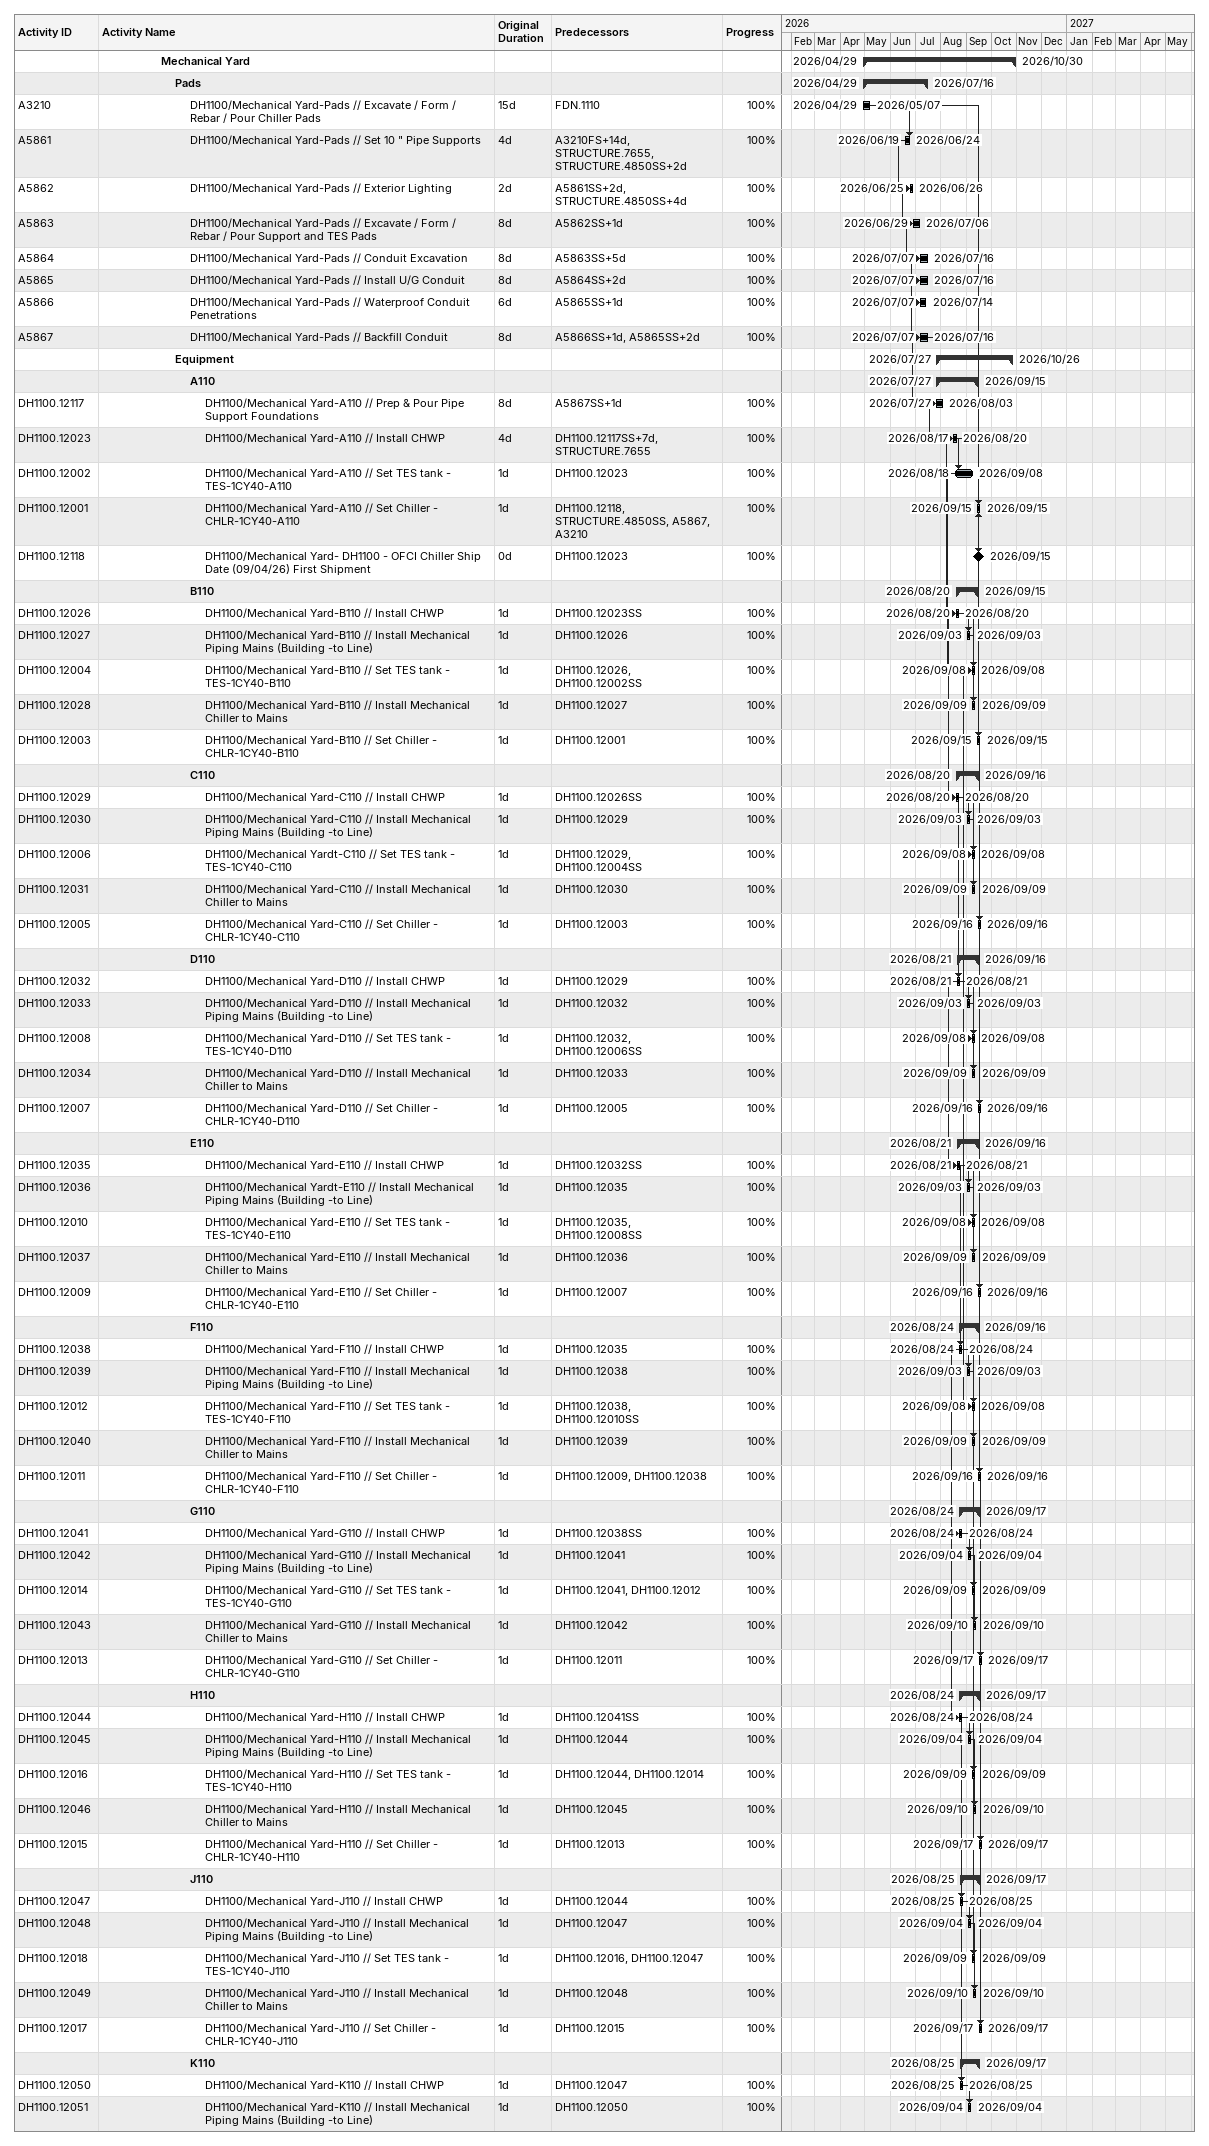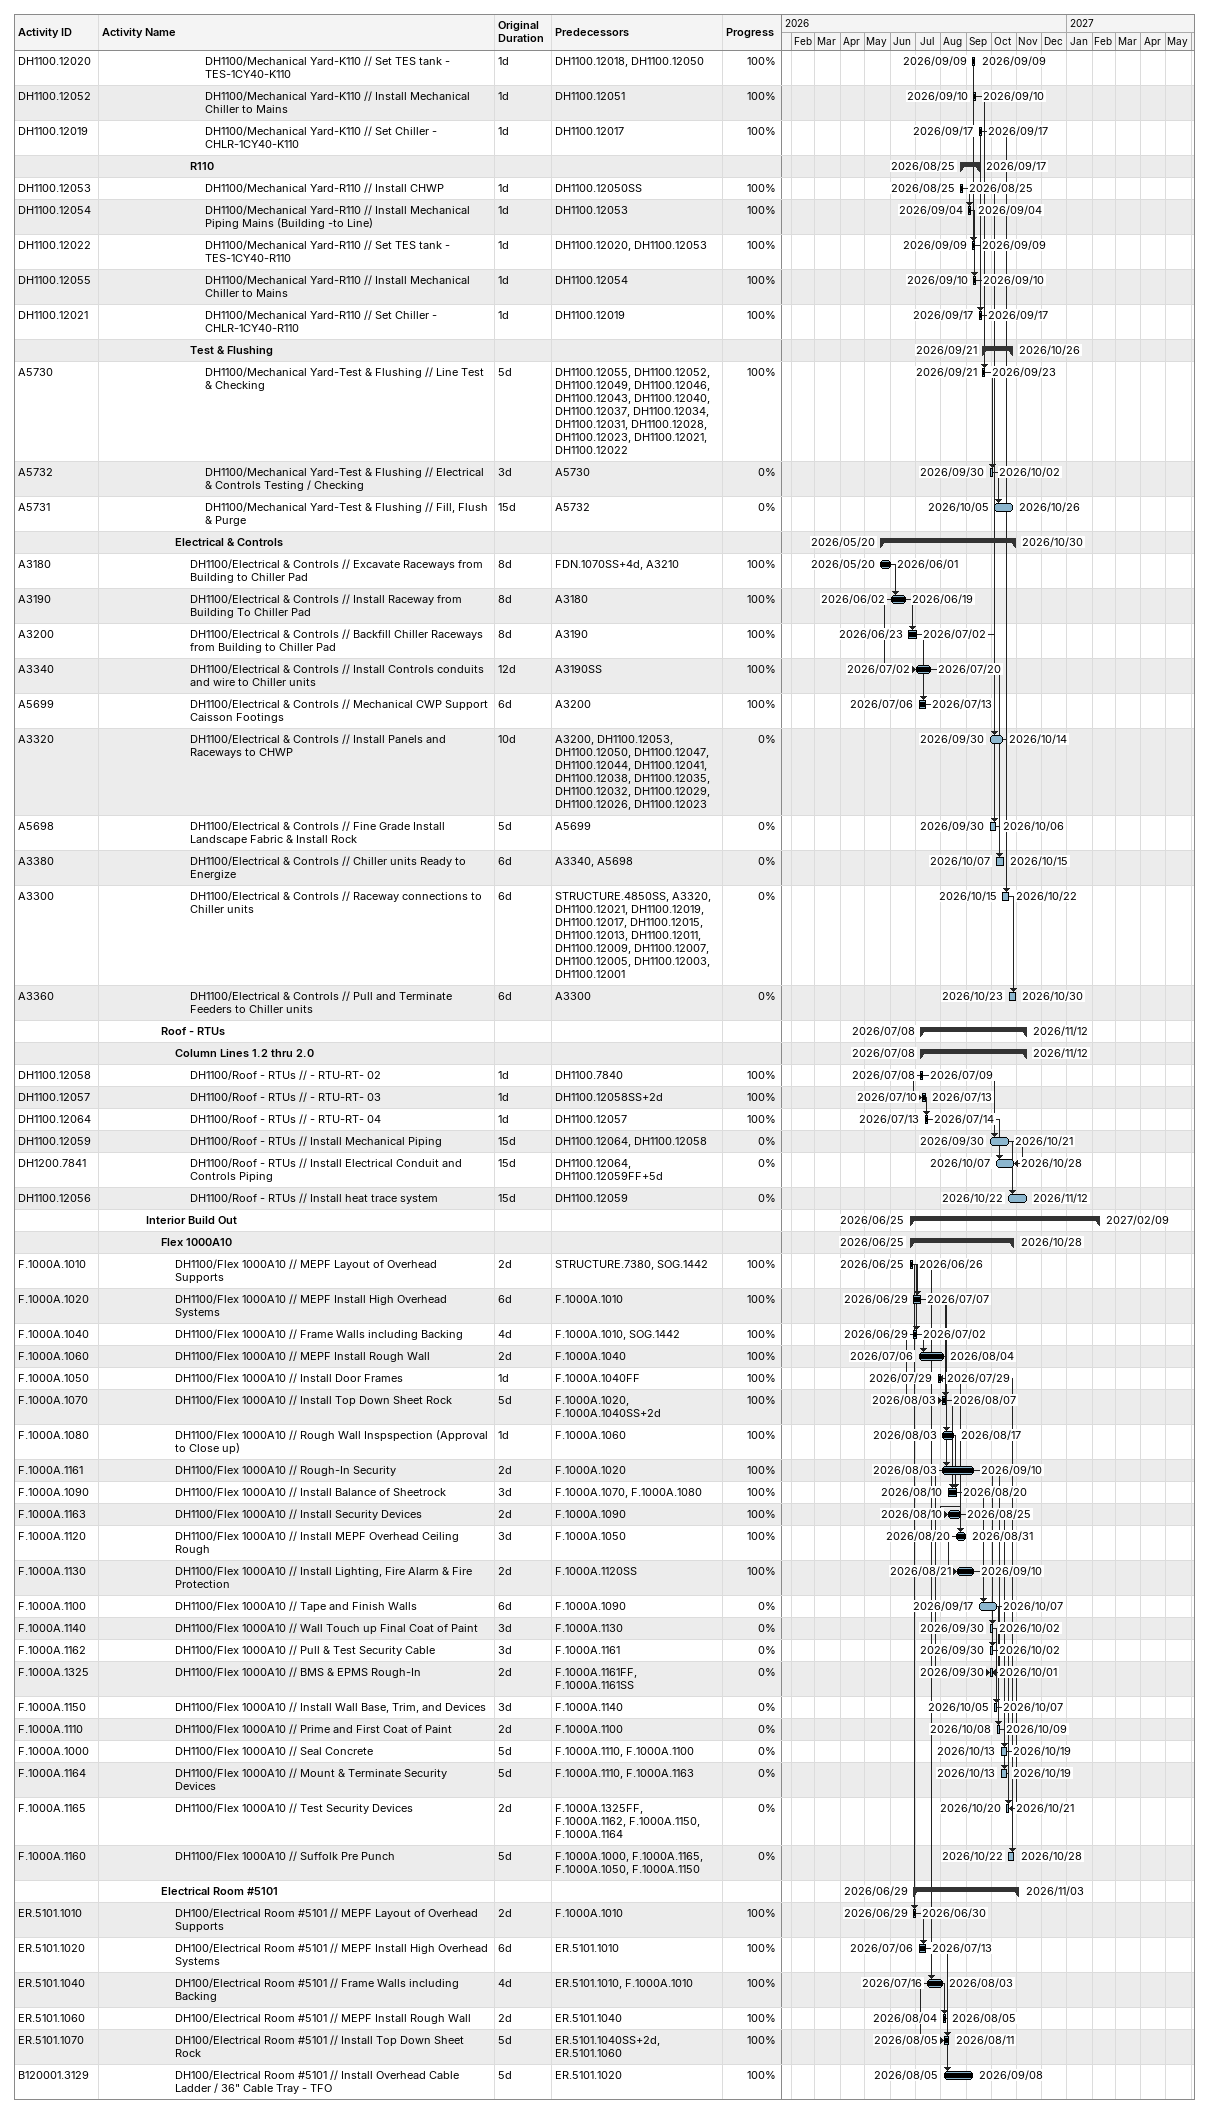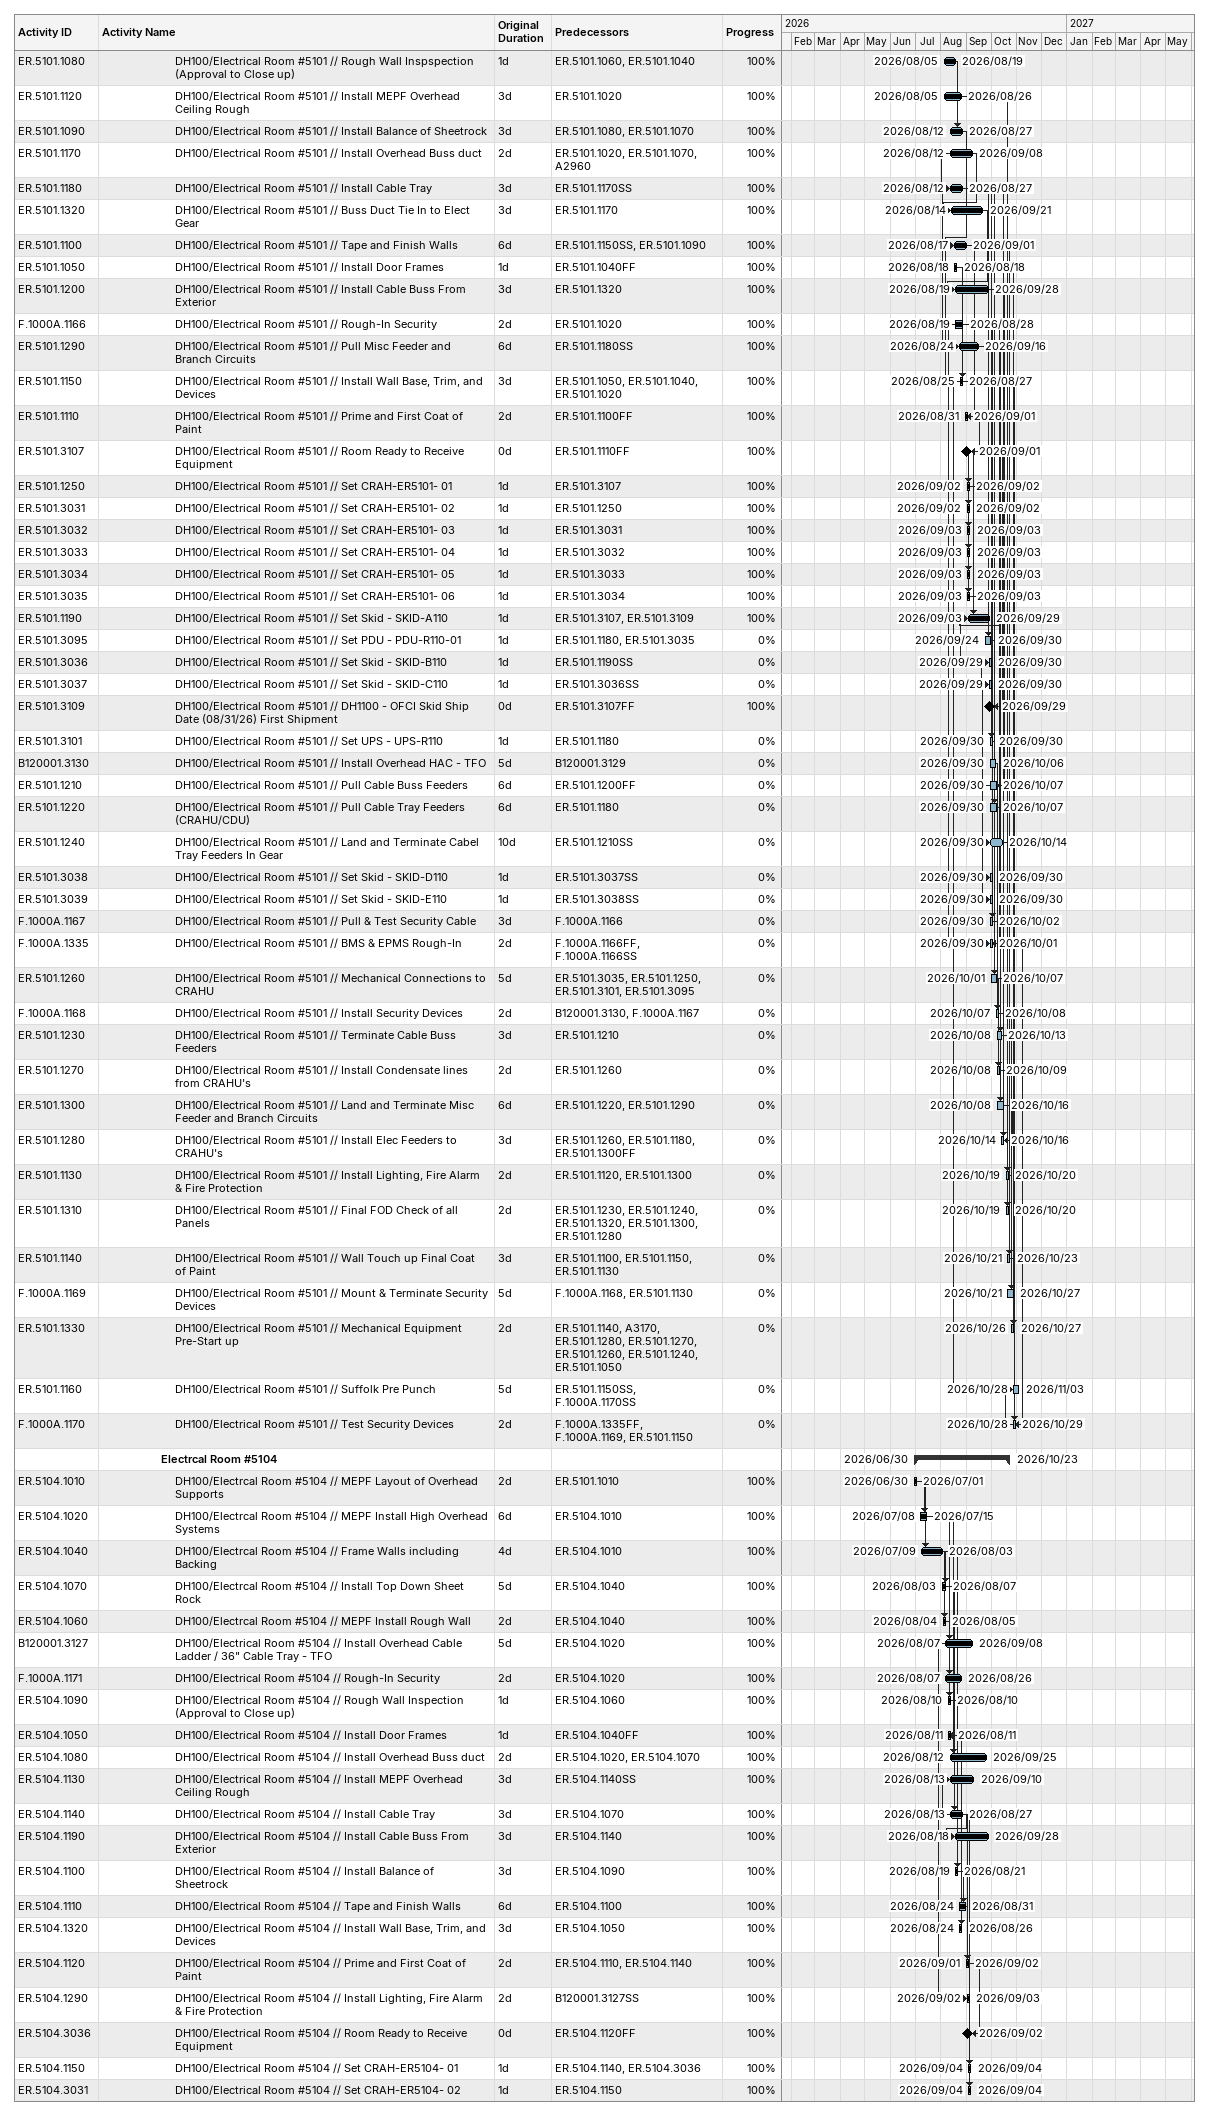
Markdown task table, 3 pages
| ID | Level | Task | Original duration | Start | Finish | Predecessors | % complete |
|---|---|---|---|---|---|---|---|
|  | 5 | **Mechanical Yard** |  | 2026-04-29 | 2026-10-30 |  |  |
|  | 6 | **Pads** |  | 2026-04-29 | 2026-07-16 |  |  |
| A3210 | 7 | DH1100/Mechanical Yard-Pads // Excavate / Form / Rebar / Pour Chiller Pads | 15d | 2026-04-29 | 2026-05-07 | FDN.1110 | 100 |
| A5861 | 7 | DH1100/Mechanical Yard-Pads // Set 10 " Pipe Supports | 4d | 2026-06-19 | 2026-06-24 | A3210FS+14d, STRUCTURE.7655, STRUCTURE.4850SS+2d | 100 |
| A5862 | 7 | DH1100/Mechanical Yard-Pads // Exterior Lighting | 2d | 2026-06-25 | 2026-06-26 | A5861SS+2d, STRUCTURE.4850SS+4d | 100 |
| A5863 | 7 | DH1100/Mechanical Yard-Pads // Excavate / Form / Rebar / Pour Support and TES Pads | 8d | 2026-06-29 | 2026-07-06 | A5862SS+1d | 100 |
| A5864 | 7 | DH1100/Mechanical Yard-Pads // Conduit Excavation | 8d | 2026-07-07 | 2026-07-16 | A5863SS+5d | 100 |
| A5865 | 7 | DH1100/Mechanical Yard-Pads // Install U/G Conduit | 8d | 2026-07-07 | 2026-07-16 | A5864SS+2d | 100 |
| A5866 | 7 | DH1100/Mechanical Yard-Pads // Waterproof Conduit Penetrations | 6d | 2026-07-07 | 2026-07-14 | A5865SS+1d | 100 |
| A5867 | 7 | DH1100/Mechanical Yard-Pads // Backfill Conduit | 8d | 2026-07-07 | 2026-07-16 | A5866SS+1d, A5865SS+2d | 100 |
|  | 6 | **Equipment** |  | 2026-07-27 | 2026-10-26 |  |  |
|  | 7 | **A110** |  | 2026-07-27 | 2026-09-15 |  |  |
| DH1100.12117 | 8 | DH1100/Mechanical Yard-A110 // Prep & Pour Pipe Support Foundations | 8d | 2026-07-27 | 2026-08-03 | A5867SS+1d | 100 |
| DH1100.12023 | 8 | DH1100/Mechanical Yard-A110 // Install CHWP | 4d | 2026-08-17 | 2026-08-20 | DH1100.12117SS+7d, STRUCTURE.7655 | 100 |
| DH1100.12002 | 8 | DH1100/Mechanical Yard-A110 // Set TES tank - TES-1CY40-A110 | 1d | 2026-08-18 | 2026-09-08 | DH1100.12023 | 100 |
| DH1100.12001 | 8 | DH1100/Mechanical Yard-A110 // Set Chiller - CHLR-1CY40-A110 | 1d | 2026-09-15 | 2026-09-15 | DH1100.12118, STRUCTURE.4850SS, A5867, A3210 | 100 |
| DH1100.12118 | 8 | DH1100/Mechanical Yard- DH1100 - OFCI Chiller Ship Date (09/04/26) First Shipment | 0d | 2026-09-15 | 2026-09-15 | DH1100.12023 | 100 |
|  | 7 | **B110** |  | 2026-08-20 | 2026-09-15 |  |  |
| DH1100.12026 | 8 | DH1100/Mechanical Yard-B110 // Install CHWP | 1d | 2026-08-20 | 2026-08-20 | DH1100.12023SS | 100 |
| DH1100.12027 | 8 | DH1100/Mechanical Yard-B110 // Install Mechanical Piping Mains (Building -to Line) | 1d | 2026-09-03 | 2026-09-03 | DH1100.12026 | 100 |
| DH1100.12004 | 8 | DH1100/Mechanical Yard-B110 // Set TES tank - TES-1CY40-B110 | 1d | 2026-09-08 | 2026-09-08 | DH1100.12026, DH1100.12002SS | 100 |
| DH1100.12028 | 8 | DH1100/Mechanical Yard-B110 // Install Mechanical Chiller to Mains | 1d | 2026-09-09 | 2026-09-09 | DH1100.12027 | 100 |
| DH1100.12003 | 8 | DH1100/Mechanical Yard-B110 // Set Chiller - CHLR-1CY40-B110 | 1d | 2026-09-15 | 2026-09-15 | DH1100.12001 | 100 |
|  | 7 | **C110** |  | 2026-08-20 | 2026-09-16 |  |  |
| DH1100.12029 | 8 | DH1100/Mechanical Yard-C110 // Install CHWP | 1d | 2026-08-20 | 2026-08-20 | DH1100.12026SS | 100 |
| DH1100.12030 | 8 | DH1100/Mechanical Yard-C110 // Install Mechanical Piping Mains (Building -to Line) | 1d | 2026-09-03 | 2026-09-03 | DH1100.12029 | 100 |
| DH1100.12006 | 8 | DH1100/Mechanical Yardt-C110 // Set TES tank - TES-1CY40-C110 | 1d | 2026-09-08 | 2026-09-08 | DH1100.12029, DH1100.12004SS | 100 |
| DH1100.12031 | 8 | DH1100/Mechanical Yard-C110 // Install Mechanical Chiller to Mains | 1d | 2026-09-09 | 2026-09-09 | DH1100.12030 | 100 |
| DH1100.12005 | 8 | DH1100/Mechanical Yard-C110 // Set Chiller - CHLR-1CY40-C110 | 1d | 2026-09-16 | 2026-09-16 | DH1100.12003 | 100 |
|  | 7 | **D110** |  | 2026-08-21 | 2026-09-16 |  |  |
| DH1100.12032 | 8 | DH1100/Mechanical Yard-D110 // Install CHWP | 1d | 2026-08-21 | 2026-08-21 | DH1100.12029 | 100 |
| DH1100.12033 | 8 | DH1100/Mechanical Yard-D110 // Install Mechanical Piping Mains (Building -to Line) | 1d | 2026-09-03 | 2026-09-03 | DH1100.12032 | 100 |
| DH1100.12008 | 8 | DH1100/Mechanical Yard-D110 // Set TES tank - TES-1CY40-D110 | 1d | 2026-09-08 | 2026-09-08 | DH1100.12032, DH1100.12006SS | 100 |
| DH1100.12034 | 8 | DH1100/Mechanical Yard-D110 // Install Mechanical Chiller to Mains | 1d | 2026-09-09 | 2026-09-09 | DH1100.12033 | 100 |
| DH1100.12007 | 8 | DH1100/Mechanical Yard-D110 // Set Chiller - CHLR-1CY40-D110 | 1d | 2026-09-16 | 2026-09-16 | DH1100.12005 | 100 |
|  | 7 | **E110** |  | 2026-08-21 | 2026-09-16 |  |  |
| DH1100.12035 | 8 | DH1100/Mechanical Yard-E110 // Install CHWP | 1d | 2026-08-21 | 2026-08-21 | DH1100.12032SS | 100 |
| DH1100.12036 | 8 | DH1100/Mechanical Yardt-E110 // Install Mechanical Piping Mains (Building -to Line) | 1d | 2026-09-03 | 2026-09-03 | DH1100.12035 | 100 |
| DH1100.12010 | 8 | DH1100/Mechanical Yard-E110 // Set TES tank - TES-1CY40-E110 | 1d | 2026-09-08 | 2026-09-08 | DH1100.12035, DH1100.12008SS | 100 |
| DH1100.12037 | 8 | DH1100/Mechanical Yard-E110 // Install Mechanical Chiller to Mains | 1d | 2026-09-09 | 2026-09-09 | DH1100.12036 | 100 |
| DH1100.12009 | 8 | DH1100/Mechanical Yard-E110 // Set Chiller - CHLR-1CY40-E110 | 1d | 2026-09-16 | 2026-09-16 | DH1100.12007 | 100 |
|  | 7 | **F110** |  | 2026-08-24 | 2026-09-16 |  |  |
| DH1100.12038 | 8 | DH1100/Mechanical Yard-F110 // Install CHWP | 1d | 2026-08-24 | 2026-08-24 | DH1100.12035 | 100 |
| DH1100.12039 | 8 | DH1100/Mechanical Yard-F110 // Install Mechanical Piping Mains (Building -to Line) | 1d | 2026-09-03 | 2026-09-03 | DH1100.12038 | 100 |
| DH1100.12012 | 8 | DH1100/Mechanical Yard-F110 // Set TES tank - TES-1CY40-F110 | 1d | 2026-09-08 | 2026-09-08 | DH1100.12038, DH1100.12010SS | 100 |
| DH1100.12040 | 8 | DH1100/Mechanical Yard-F110 // Install Mechanical Chiller to Mains | 1d | 2026-09-09 | 2026-09-09 | DH1100.12039 | 100 |
| DH1100.12011 | 8 | DH1100/Mechanical Yard-F110 // Set Chiller - CHLR-1CY40-F110 | 1d | 2026-09-16 | 2026-09-16 | DH1100.12009, DH1100.12038 | 100 |
|  | 7 | **G110** |  | 2026-08-24 | 2026-09-17 |  |  |
| DH1100.12041 | 8 | DH1100/Mechanical Yard-G110 // Install CHWP | 1d | 2026-08-24 | 2026-08-24 | DH1100.12038SS | 100 |
| DH1100.12042 | 8 | DH1100/Mechanical Yard-G110 // Install Mechanical Piping Mains (Building -to Line) | 1d | 2026-09-04 | 2026-09-04 | DH1100.12041 | 100 |
| DH1100.12014 | 8 | DH1100/Mechanical Yard-G110 // Set TES tank - TES-1CY40-G110 | 1d | 2026-09-09 | 2026-09-09 | DH1100.12041, DH1100.12012 | 100 |
| DH1100.12043 | 8 | DH1100/Mechanical Yard-G110 // Install Mechanical Chiller to Mains | 1d | 2026-09-10 | 2026-09-10 | DH1100.12042 | 100 |
| DH1100.12013 | 8 | DH1100/Mechanical Yard-G110 // Set Chiller - CHLR-1CY40-G110 | 1d | 2026-09-17 | 2026-09-17 | DH1100.12011 | 100 |
|  | 7 | **H110** |  | 2026-08-24 | 2026-09-17 |  |  |
| DH1100.12044 | 8 | DH1100/Mechanical Yard-H110 // Install CHWP | 1d | 2026-08-24 | 2026-08-24 | DH1100.12041SS | 100 |
| DH1100.12045 | 8 | DH1100/Mechanical Yard-H110 // Install Mechanical Piping Mains (Building -to Line) | 1d | 2026-09-04 | 2026-09-04 | DH1100.12044 | 100 |
| DH1100.12016 | 8 | DH1100/Mechanical Yard-H110 // Set TES tank - TES-1CY40-H110 | 1d | 2026-09-09 | 2026-09-09 | DH1100.12044, DH1100.12014 | 100 |
| DH1100.12046 | 8 | DH1100/Mechanical Yard-H110 // Install Mechanical Chiller to Mains | 1d | 2026-09-10 | 2026-09-10 | DH1100.12045 | 100 |
| DH1100.12015 | 8 | DH1100/Mechanical Yard-H110 // Set Chiller - CHLR-1CY40-H110 | 1d | 2026-09-17 | 2026-09-17 | DH1100.12013 | 100 |
|  | 7 | **J110** |  | 2026-08-25 | 2026-09-17 |  |  |
| DH1100.12047 | 8 | DH1100/Mechanical Yard-J110 // Install CHWP | 1d | 2026-08-25 | 2026-08-25 | DH1100.12044 | 100 |
| DH1100.12048 | 8 | DH1100/Mechanical Yard-J110 // Install Mechanical Piping Mains (Building -to Line) | 1d | 2026-09-04 | 2026-09-04 | DH1100.12047 | 100 |
| DH1100.12018 | 8 | DH1100/Mechanical Yard-J110 // Set TES tank - TES-1CY40-J110 | 1d | 2026-09-09 | 2026-09-09 | DH1100.12016, DH1100.12047 | 100 |
| DH1100.12049 | 8 | DH1100/Mechanical Yard-J110 // Install Mechanical Chiller to Mains | 1d | 2026-09-10 | 2026-09-10 | DH1100.12048 | 100 |
| DH1100.12017 | 8 | DH1100/Mechanical Yard-J110 // Set Chiller - CHLR-1CY40-J110 | 1d | 2026-09-17 | 2026-09-17 | DH1100.12015 | 100 |
|  | 7 | **K110** |  | 2026-08-25 | 2026-09-17 |  |  |
| DH1100.12050 | 8 | DH1100/Mechanical Yard-K110 // Install CHWP | 1d | 2026-08-25 | 2026-08-25 | DH1100.12047 | 100 |
| DH1100.12051 | 8 | DH1100/Mechanical Yard-K110 // Install Mechanical Piping Mains (Building -to Line) | 1d | 2026-09-04 | 2026-09-04 | DH1100.12050 | 100 |
| DH1100.12020 | 8 | DH1100/Mechanical Yard-K110 // Set TES tank - TES-1CY40-K110 | 1d | 2026-09-09 | 2026-09-09 | DH1100.12018, DH1100.12050 | 100 |
| DH1100.12052 | 8 | DH1100/Mechanical Yard-K110 // Install Mechanical Chiller to Mains | 1d | 2026-09-10 | 2026-09-10 | DH1100.12051 | 100 |
| DH1100.12019 | 8 | DH1100/Mechanical Yard-K110 // Set Chiller - CHLR-1CY40-K110 | 1d | 2026-09-17 | 2026-09-17 | DH1100.12017 | 100 |
|  | 7 | **R110** |  | 2026-08-25 | 2026-09-17 |  |  |
| DH1100.12053 | 8 | DH1100/Mechanical Yard-R110 // Install CHWP | 1d | 2026-08-25 | 2026-08-25 | DH1100.12050SS | 100 |
| DH1100.12054 | 8 | DH1100/Mechanical Yard-R110 // Install Mechanical Piping Mains (Building -to Line) | 1d | 2026-09-04 | 2026-09-04 | DH1100.12053 | 100 |
| DH1100.12022 | 8 | DH1100/Mechanical Yard-R110 // Set TES tank - TES-1CY40-R110 | 1d | 2026-09-09 | 2026-09-09 | DH1100.12020, DH1100.12053 | 100 |
| DH1100.12055 | 8 | DH1100/Mechanical Yard-R110 // Install Mechanical Chiller to Mains | 1d | 2026-09-10 | 2026-09-10 | DH1100.12054 | 100 |
| DH1100.12021 | 8 | DH1100/Mechanical Yard-R110 // Set Chiller - CHLR-1CY40-R110 | 1d | 2026-09-17 | 2026-09-17 | DH1100.12019 | 100 |
|  | 7 | **Test & Flushing** |  | 2026-09-21 | 2026-10-26 |  |  |
| A5730 | 8 | DH1100/Mechanical Yard-Test & Flushing // Line Test & Checking | 5d | 2026-09-21 | 2026-09-23 | DH1100.12055, DH1100.12052, DH1100.12049, DH1100.12046, DH1100.12043, DH1100.12040, DH1100.12037, DH1100.12034, DH1100.12031, DH1100.12028, DH1100.12023, DH1100.12021, DH1100.12022 | 100 |
| A5732 | 8 | DH1100/Mechanical Yard-Test & Flushing // Electrical & Controls Testing / Checking | 3d | 2026-09-30 | 2026-10-02 | A5730 | 0 |
| A5731 | 8 | DH1100/Mechanical Yard-Test & Flushing // Fill, Flush & Purge | 15d | 2026-10-05 | 2026-10-26 | A5732 | 0 |
|  | 6 | **Electrical & Controls** |  | 2026-05-20 | 2026-10-30 |  |  |
| A3180 | 7 | DH1100/Electrical & Controls // Excavate Raceways from Building to Chiller Pad | 8d | 2026-05-20 | 2026-06-01 | FDN.1070SS+4d, A3210 | 100 |
| A3190 | 7 | DH1100/Electrical & Controls // Install Raceway from Building To Chiller Pad | 8d | 2026-06-02 | 2026-06-19 | A3180 | 100 |
| A3200 | 7 | DH1100/Electrical & Controls // Backfill Chiller Raceways from Building to Chiller Pad | 8d | 2026-06-23 | 2026-07-02 | A3190 | 100 |
| A3340 | 7 | DH1100/Electrical & Controls // Install Controls conduits and wire to Chiller units | 12d | 2026-07-02 | 2026-07-20 | A3190SS | 100 |
| A5699 | 7 | DH1100/Electrical & Controls // Mechanical CWP Support Caisson Footings | 6d | 2026-07-06 | 2026-07-13 | A3200 | 100 |
| A3320 | 7 | DH1100/Electrical & Controls // Install Panels and Raceways to CHWP | 10d | 2026-09-30 | 2026-10-14 | A3200, DH1100.12053, DH1100.12050, DH1100.12047, DH1100.12044, DH1100.12041, DH1100.12038, DH1100.12035, DH1100.12032, DH1100.12029, DH1100.12026, DH1100.12023 | 0 |
| A5698 | 7 | DH1100/Electrical & Controls // Fine Grade Install Landscape Fabric & Install Rock | 5d | 2026-09-30 | 2026-10-06 | A5699 | 0 |
| A3380 | 7 | DH1100/Electrical & Controls // Chiller units Ready to Energize | 6d | 2026-10-07 | 2026-10-15 | A3340, A5698 | 0 |
| A3300 | 7 | DH1100/Electrical & Controls // Raceway connections to Chiller units | 6d | 2026-10-15 | 2026-10-22 | STRUCTURE.4850SS, A3320, DH1100.12021, DH1100.12019, DH1100.12017, DH1100.12015, DH1100.12013, DH1100.12011, DH1100.12009, DH1100.12007, DH1100.12005, DH1100.12003, DH1100.12001 | 0 |
| A3360 | 7 | DH1100/Electrical & Controls // Pull and Terminate Feeders to Chiller units | 6d | 2026-10-23 | 2026-10-30 | A3300 | 0 |
|  | 5 | **Roof - RTUs** |  | 2026-07-08 | 2026-11-12 |  |  |
|  | 6 | **Column Lines 1.2 thru 2.0** |  | 2026-07-08 | 2026-11-12 |  |  |
| DH1100.12058 | 7 | DH1100/Roof - RTUs // - RTU-RT- 02 | 1d | 2026-07-08 | 2026-07-09 | DH1100.7840 | 100 |
| DH1100.12057 | 7 | DH1100/Roof - RTUs // - RTU-RT- 03 | 1d | 2026-07-10 | 2026-07-13 | DH1100.12058SS+2d | 100 |
| DH1100.12064 | 7 | DH1100/Roof - RTUs // - RTU-RT- 04 | 1d | 2026-07-13 | 2026-07-14 | DH1100.12057 | 100 |
| DH1100.12059 | 7 | DH1100/Roof - RTUs // Install Mechanical Piping | 15d | 2026-09-30 | 2026-10-21 | DH1100.12064, DH1100.12058 | 0 |
| DH1200.7841 | 7 | DH1100/Roof - RTUs // Install Electrical Conduit and Controls Piping | 15d | 2026-10-07 | 2026-10-28 | DH1100.12064, DH1100.12059FF+5d | 0 |
| DH1100.12056 | 7 | DH1100/Roof - RTUs // Install heat trace system | 15d | 2026-10-22 | 2026-11-12 | DH1100.12059 | 0 |
|  | 4 | **Interior Build Out** |  | 2026-06-25 | 2027-02-09 |  |  |
|  | 5 | **Flex 1000A10** |  | 2026-06-25 | 2026-10-28 |  |  |
| F.1000A.1010 | 6 | DH1100/Flex 1000A10 // MEPF Layout of Overhead Supports | 2d | 2026-06-25 | 2026-06-26 | STRUCTURE.7380, SOG.1442 | 100 |
| F.1000A.1020 | 6 | DH1100/Flex 1000A10 // MEPF Install High Overhead Systems | 6d | 2026-06-29 | 2026-07-07 | F.1000A.1010 | 100 |
| F.1000A.1040 | 6 | DH1100/Flex 1000A10 // Frame Walls including Backing | 4d | 2026-06-29 | 2026-07-02 | F.1000A.1010, SOG.1442 | 100 |
| F.1000A.1060 | 6 | DH1100/Flex 1000A10 // MEPF Install Rough Wall | 2d | 2026-07-06 | 2026-08-04 | F.1000A.1040 | 100 |
| F.1000A.1050 | 6 | DH1100/Flex 1000A10 // Install Door Frames | 1d | 2026-07-29 | 2026-07-29 | F.1000A.1040FF | 100 |
| F.1000A.1070 | 6 | DH1100/Flex 1000A10 // Install Top Down Sheet Rock | 5d | 2026-08-03 | 2026-08-07 | F.1000A.1020, F.1000A.1040SS+2d | 100 |
| F.1000A.1080 | 6 | DH1100/Flex 1000A10 // Rough Wall Inspspection (Approval to Close up) | 1d | 2026-08-03 | 2026-08-17 | F.1000A.1060 | 100 |
| F.1000A.1161 | 6 | DH1100/Flex 1000A10 // Rough-In Security | 2d | 2026-08-03 | 2026-09-10 | F.1000A.1020 | 100 |
| F.1000A.1090 | 6 | DH1100/Flex 1000A10 // Install Balance of Sheetrock | 3d | 2026-08-10 | 2026-08-20 | F.1000A.1070, F.1000A.1080 | 100 |
| F.1000A.1163 | 6 | DH1100/Flex 1000A10 // Install Security Devices | 2d | 2026-08-10 | 2026-08-25 | F.1000A.1090 | 100 |
| F.1000A.1120 | 6 | DH1100/Flex 1000A10 // Install MEPF Overhead Ceiling Rough | 3d | 2026-08-20 | 2026-08-31 | F.1000A.1050 | 100 |
| F.1000A.1130 | 6 | DH1100/Flex 1000A10 // Install Lighting, Fire Alarm & Fire Protection | 2d | 2026-08-21 | 2026-09-10 | F.1000A.1120SS | 100 |
| F.1000A.1100 | 6 | DH1100/Flex 1000A10 // Tape and Finish Walls | 6d | 2026-09-17 | 2026-10-07 | F.1000A.1090 | 0 |
| F.1000A.1140 | 6 | DH1100/Flex 1000A10 // Wall Touch up Final Coat of Paint | 3d | 2026-09-30 | 2026-10-02 | F.1000A.1130 | 0 |
| F.1000A.1162 | 6 | DH1100/Flex 1000A10 // Pull & Test Security Cable | 3d | 2026-09-30 | 2026-10-02 | F.1000A.1161 | 0 |
| F.1000A.1325 | 6 | DH1100/Flex 1000A10 // BMS & EPMS Rough-In | 2d | 2026-09-30 | 2026-10-01 | F.1000A.1161FF, F.1000A.1161SS | 0 |
| F.1000A.1150 | 6 | DH1100/Flex 1000A10 // Install Wall Base, Trim, and Devices | 3d | 2026-10-05 | 2026-10-07 | F.1000A.1140 | 0 |
| F.1000A.1110 | 6 | DH1100/Flex 1000A10 // Prime and First Coat of Paint | 2d | 2026-10-08 | 2026-10-09 | F.1000A.1100 | 0 |
| F.1000A.1000 | 6 | DH1100/Flex 1000A10 // Seal Concrete | 5d | 2026-10-13 | 2026-10-19 | F.1000A.1110, F.1000A.1100 | 0 |
| F.1000A.1164 | 6 | DH1100/Flex 1000A10 // Mount & Terminate Security Devices | 5d | 2026-10-13 | 2026-10-19 | F.1000A.1110, F.1000A.1163 | 0 |
| F.1000A.1165 | 6 | DH1100/Flex 1000A10 // Test Security Devices | 2d | 2026-10-20 | 2026-10-21 | F.1000A.1325FF, F.1000A.1162, F.1000A.1150, F.1000A.1164 | 0 |
| F.1000A.1160 | 6 | DH1100/Flex 1000A10 // Suffolk Pre Punch | 5d | 2026-10-22 | 2026-10-28 | F.1000A.1000, F.1000A.1165, F.1000A.1050, F.1000A.1150 | 0 |
|  | 5 | **Electrical Room #5101** |  | 2026-06-29 | 2026-11-03 |  |  |
| ER.5101.1010 | 6 | DH100/Electrical Room #5101 // MEPF Layout of Overhead Supports | 2d | 2026-06-29 | 2026-06-30 | F.1000A.1010 | 100 |
| ER.5101.1020 | 6 | DH100/Electrical Room #5101 // MEPF Install High Overhead Systems | 6d | 2026-07-06 | 2026-07-13 | ER.5101.1010 | 100 |
| ER.5101.1040 | 6 | DH100/Electrical Room #5101 // Frame Walls including Backing | 4d | 2026-07-16 | 2026-08-03 | ER.5101.1010, F.1000A.1010 | 100 |
| ER.5101.1060 | 6 | DH100/Electrical Room #5101 // MEPF Install Rough Wall | 2d | 2026-08-04 | 2026-08-05 | ER.5101.1040 | 100 |
| ER.5101.1070 | 6 | DH100/Electrical Room #5101 // Install Top Down Sheet Rock | 5d | 2026-08-05 | 2026-08-11 | ER.5101.1040SS+2d, ER.5101.1060 | 100 |
| B120001.3129 | 6 | DH100/Electrical Room #5101 // Install Overhead Cable Ladder / 36" Cable Tray - TFO | 5d | 2026-08-05 | 2026-09-08 | ER.5101.1020 | 100 |
| ER.5101.1080 | 6 | DH100/Electrical Room #5101 // Rough Wall Inspspection (Approval to Close up) | 1d | 2026-08-05 | 2026-08-19 | ER.5101.1060, ER.5101.1040 | 100 |
| ER.5101.1120 | 6 | DH100/Electrical Room #5101 // Install MEPF Overhead Ceiling Rough | 3d | 2026-08-05 | 2026-08-26 | ER.5101.1020 | 100 |
| ER.5101.1090 | 6 | DH100/Electrical Room #5101 // Install Balance of Sheetrock | 3d | 2026-08-12 | 2026-08-27 | ER.5101.1080, ER.5101.1070 | 100 |
| ER.5101.1170 | 6 | DH100/Electrical Room #5101 // Install Overhead Buss duct | 2d | 2026-08-12 | 2026-09-08 | ER.5101.1020, ER.5101.1070, A2960 | 100 |
| ER.5101.1180 | 6 | DH100/Electrical Room #5101 // Install Cable Tray | 3d | 2026-08-12 | 2026-08-27 | ER.5101.1170SS | 100 |
| ER.5101.1320 | 6 | DH100/Electrical Room #5101 // Buss Duct Tie In to Elect Gear | 3d | 2026-08-14 | 2026-09-21 | ER.5101.1170 | 100 |
| ER.5101.1100 | 6 | DH100/Electrical Room #5101 // Tape and Finish Walls | 6d | 2026-08-17 | 2026-09-01 | ER.5101.1150SS, ER.5101.1090 | 100 |
| ER.5101.1050 | 6 | DH100/Electrical Room #5101 // Install Door Frames | 1d | 2026-08-18 | 2026-08-18 | ER.5101.1040FF | 100 |
| ER.5101.1200 | 6 | DH100/Electrical Room #5101 // Install Cable Buss From Exterior | 3d | 2026-08-19 | 2026-09-28 | ER.5101.1320 | 100 |
| F.1000A.1166 | 6 | DH100/Electrical Room #5101 // Rough-In Security | 2d | 2026-08-19 | 2026-08-28 | ER.5101.1020 | 100 |
| ER.5101.1290 | 6 | DH100/Electrical Room #5101 // Pull Misc Feeder and Branch Circuits | 6d | 2026-08-24 | 2026-09-16 | ER.5101.1180SS | 100 |
| ER.5101.1150 | 6 | DH100/Electrical Room #5101 // Install Wall Base, Trim, and Devices | 3d | 2026-08-25 | 2026-08-27 | ER.5101.1050, ER.5101.1040, ER.5101.1020 | 100 |
| ER.5101.1110 | 6 | DH100/Electrical Room #5101 // Prime and First Coat of Paint | 2d | 2026-08-31 | 2026-09-01 | ER.5101.1100FF | 100 |
| ER.5101.3107 | 6 | DH100/Electrical Room #5101 // Room Ready to Receive Equipment | 0d | 2026-09-01 | 2026-09-01 | ER.5101.1110FF | 100 |
| ER.5101.1250 | 6 | DH100/Electrical Room #5101 // Set CRAH-ER5101- 01 | 1d | 2026-09-02 | 2026-09-02 | ER.5101.3107 | 100 |
| ER.5101.3031 | 6 | DH100/Electrical Room #5101 // Set CRAH-ER5101- 02 | 1d | 2026-09-02 | 2026-09-02 | ER.5101.1250 | 100 |
| ER.5101.3032 | 6 | DH100/Electrical Room #5101 // Set CRAH-ER5101- 03 | 1d | 2026-09-03 | 2026-09-03 | ER.5101.3031 | 100 |
| ER.5101.3033 | 6 | DH100/Electrical Room #5101 // Set CRAH-ER5101- 04 | 1d | 2026-09-03 | 2026-09-03 | ER.5101.3032 | 100 |
| ER.5101.3034 | 6 | DH100/Electrical Room #5101 // Set CRAH-ER5101- 05 | 1d | 2026-09-03 | 2026-09-03 | ER.5101.3033 | 100 |
| ER.5101.3035 | 6 | DH100/Electrical Room #5101 // Set CRAH-ER5101- 06 | 1d | 2026-09-03 | 2026-09-03 | ER.5101.3034 | 100 |
| ER.5101.1190 | 6 | DH100/Electrical Room #5101 // Set Skid - SKID-A110 | 1d | 2026-09-03 | 2026-09-29 | ER.5101.3107, ER.5101.3109 | 100 |
| ER.5101.3095 | 6 | DH100/Electrical Room #5101 // Set PDU - PDU-R110-01 | 1d | 2026-09-24 | 2026-09-30 | ER.5101.1180, ER.5101.3035 | 0 |
| ER.5101.3036 | 6 | DH100/Electrical Room #5101 // Set Skid - SKID-B110 | 1d | 2026-09-29 | 2026-09-30 | ER.5101.1190SS | 0 |
| ER.5101.3037 | 6 | DH100/Electrical Room #5101 // Set Skid - SKID-C110 | 1d | 2026-09-29 | 2026-09-30 | ER.5101.3036SS | 0 |
| ER.5101.3109 | 6 | DH100/Electrical Room #5101 // DH1100 - OFCI Skid Ship Date (08/31/26) First Shipment | 0d | 2026-09-29 | 2026-09-29 | ER.5101.3107FF | 100 |
| ER.5101.3101 | 6 | DH100/Electrical Room #5101 // Set UPS - UPS-R110 | 1d | 2026-09-30 | 2026-09-30 | ER.5101.1180 | 0 |
| B120001.3130 | 6 | DH100/Electrical Room #5101 // Install Overhead HAC - TFO | 5d | 2026-09-30 | 2026-10-06 | B120001.3129 | 0 |
| ER.5101.1210 | 6 | DH100/Electrical Room #5101 // Pull Cable Buss Feeders | 6d | 2026-09-30 | 2026-10-07 | ER.5101.1200FF | 0 |
| ER.5101.1220 | 6 | DH100/Electrical Room #5101 // Pull Cable Tray Feeders (CRAHU/CDU) | 6d | 2026-09-30 | 2026-10-07 | ER.5101.1180 | 0 |
| ER.5101.1240 | 6 | DH100/Electrical Room #5101 // Land and Terminate Cabel Tray Feeders In Gear | 10d | 2026-09-30 | 2026-10-14 | ER.5101.1210SS | 0 |
| ER.5101.3038 | 6 | DH100/Electrical Room #5101 // Set Skid - SKID-D110 | 1d | 2026-09-30 | 2026-09-30 | ER.5101.3037SS | 0 |
| ER.5101.3039 | 6 | DH100/Electrical Room #5101 // Set Skid - SKID-E110 | 1d | 2026-09-30 | 2026-09-30 | ER.5101.3038SS | 0 |
| F.1000A.1167 | 6 | DH100/Electrical Room #5101 // Pull & Test Security Cable | 3d | 2026-09-30 | 2026-10-02 | F.1000A.1166 | 0 |
| F.1000A.1335 | 6 | DH100/Electrical Room #5101 // BMS & EPMS Rough-In | 2d | 2026-09-30 | 2026-10-01 | F.1000A.1166FF, F.1000A.1166SS | 0 |
| ER.5101.1260 | 6 | DH100/Electrical Room #5101 // Mechanical Connections to CRAHU | 5d | 2026-10-01 | 2026-10-07 | ER.5101.3035, ER.5101.1250, ER.5101.3101, ER.5101.3095 | 0 |
| F.1000A.1168 | 6 | DH100/Electrical Room #5101 // Install Security Devices | 2d | 2026-10-07 | 2026-10-08 | B120001.3130, F.1000A.1167 | 0 |
| ER.5101.1230 | 6 | DH100/Electrical Room #5101 // Terminate Cable Buss Feeders | 3d | 2026-10-08 | 2026-10-13 | ER.5101.1210 | 0 |
| ER.5101.1270 | 6 | DH100/Electrical Room #5101 // Install Condensate lines from CRAHU's | 2d | 2026-10-08 | 2026-10-09 | ER.5101.1260 | 0 |
| ER.5101.1300 | 6 | DH100/Electrical Room #5101 // Land and Terminate Misc Feeder and Branch Circuits | 6d | 2026-10-08 | 2026-10-16 | ER.5101.1220, ER.5101.1290 | 0 |
| ER.5101.1280 | 6 | DH100/Electrical Room #5101 // Install Elec Feeders to CRAHU's | 3d | 2026-10-14 | 2026-10-16 | ER.5101.1260, ER.5101.1180, ER.5101.1300FF | 0 |
| ER.5101.1130 | 6 | DH100/Electrical Room #5101 // Install Lighting, Fire Alarm & Fire Protection | 2d | 2026-10-19 | 2026-10-20 | ER.5101.1120, ER.5101.1300 | 0 |
| ER.5101.1310 | 6 | DH100/Electrical Room #5101 // Final FOD Check of all Panels | 2d | 2026-10-19 | 2026-10-20 | ER.5101.1230, ER.5101.1240, ER.5101.1320, ER.5101.1300, ER.5101.1280 | 0 |
| ER.5101.1140 | 6 | DH100/Electrical Room #5101 // Wall Touch up Final Coat of Paint | 3d | 2026-10-21 | 2026-10-23 | ER.5101.1100, ER.5101.1150, ER.5101.1130 | 0 |
| F.1000A.1169 | 6 | DH100/Electrical Room #5101 // Mount & Terminate Security Devices | 5d | 2026-10-21 | 2026-10-27 | F.1000A.1168, ER.5101.1130 | 0 |
| ER.5101.1330 | 6 | DH100/Electrical Room #5101 // Mechanical Equipment Pre-Start up | 2d | 2026-10-26 | 2026-10-27 | ER.5101.1140, A3170, ER.5101.1280, ER.5101.1270, ER.5101.1260, ER.5101.1240, ER.5101.1050 | 0 |
| ER.5101.1160 | 6 | DH100/Electrical Room #5101 // Suffolk Pre Punch | 5d | 2026-10-28 | 2026-11-03 | ER.5101.1150SS, F.1000A.1170SS | 0 |
| F.1000A.1170 | 6 | DH100/Electrical Room #5101 // Test Security Devices | 2d | 2026-10-28 | 2026-10-29 | F.1000A.1335FF, F.1000A.1169, ER.5101.1150 | 0 |
|  | 5 | **Electrcal Room #5104** |  | 2026-06-30 | 2026-10-23 |  |  |
| ER.5104.1010 | 6 | DH100/Electrcal Room #5104 // MEPF Layout of Overhead Supports | 2d | 2026-06-30 | 2026-07-01 | ER.5101.1010 | 100 |
| ER.5104.1020 | 6 | DH100/Electrcal Room #5104 // MEPF Install High Overhead Systems | 6d | 2026-07-08 | 2026-07-15 | ER.5104.1010 | 100 |
| ER.5104.1040 | 6 | DH100/Electrcal Room #5104 // Frame Walls including Backing | 4d | 2026-07-09 | 2026-08-03 | ER.5104.1010 | 100 |
| ER.5104.1070 | 6 | DH100/Electrcal Room #5104 // Install Top Down Sheet Rock | 5d | 2026-08-03 | 2026-08-07 | ER.5104.1040 | 100 |
| ER.5104.1060 | 6 | DH100/Electrcal Room #5104 // MEPF Install Rough Wall | 2d | 2026-08-04 | 2026-08-05 | ER.5104.1040 | 100 |
| B120001.3127 | 6 | DH100/Electrical Room #5104 // Install Overhead Cable Ladder / 36" Cable Tray - TFO | 5d | 2026-08-07 | 2026-09-08 | ER.5104.1020 | 100 |
| F.1000A.1171 | 6 | DH100/Electrical Room #5104 // Rough-In Security | 2d | 2026-08-07 | 2026-08-26 | ER.5104.1020 | 100 |
| ER.5104.1090 | 6 | DH100/Electrical Room #5104 // Rough Wall Inspection (Approval to Close up) | 1d | 2026-08-10 | 2026-08-10 | ER.5104.1060 | 100 |
| ER.5104.1050 | 6 | DH100/Electrical Room #5104 // Install Door Frames | 1d | 2026-08-11 | 2026-08-11 | ER.5104.1040FF | 100 |
| ER.5104.1080 | 6 | DH100/Electrical Room #5104 // Install Overhead Buss duct | 2d | 2026-08-12 | 2026-09-25 | ER.5104.1020, ER.5104.1070 | 100 |
| ER.5104.1130 | 6 | DH100/Electrical Room #5104 // Install MEPF Overhead Ceiling Rough | 3d | 2026-08-13 | 2026-09-10 | ER.5104.1140SS | 100 |
| ER.5104.1140 | 6 | DH100/Electrical Room #5104 // Install Cable Tray | 3d | 2026-08-13 | 2026-08-27 | ER.5104.1070 | 100 |
| ER.5104.1190 | 6 | DH100/Electrical Room #5104 // Install Cable Buss From Exterior | 3d | 2026-08-18 | 2026-09-28 | ER.5104.1140 | 100 |
| ER.5104.1100 | 6 | DH100/Electrical Room #5104 // Install Balance of Sheetrock | 3d | 2026-08-19 | 2026-08-21 | ER.5104.1090 | 100 |
| ER.5104.1110 | 6 | DH100/Electrical Room #5104 // Tape and Finish Walls | 6d | 2026-08-24 | 2026-08-31 | ER.5104.1100 | 100 |
| ER.5104.1320 | 6 | DH100/Electrical Room #5104 // Install Wall Base, Trim, and Devices | 3d | 2026-08-24 | 2026-08-26 | ER.5104.1050 | 100 |
| ER.5104.1120 | 6 | DH100/Electrical Room #5104 // Prime and First Coat of Paint | 2d | 2026-09-01 | 2026-09-02 | ER.5104.1110, ER.5104.1140 | 100 |
| ER.5104.1290 | 6 | DH100/Electrical Room #5104 // Install Lighting, Fire Alarm & Fire Protection | 2d | 2026-09-02 | 2026-09-03 | B120001.3127SS | 100 |
| ER.5104.3036 | 6 | DH100/Electrical Room #5104 // Room Ready to Receive Equipment | 0d | 2026-09-02 | 2026-09-02 | ER.5104.1120FF | 100 |
| ER.5104.1150 | 6 | DH100/Electrical Room #5104 // Set CRAH-ER5104- 01 | 1d | 2026-09-04 | 2026-09-04 | ER.5104.1140, ER.5104.3036 | 100 |
| ER.5104.3031 | 6 | DH100/Electrical Room #5104 // Set CRAH-ER5104- 02 | 1d | 2026-09-04 | 2026-09-04 | ER.5104.1150 | 100 |
